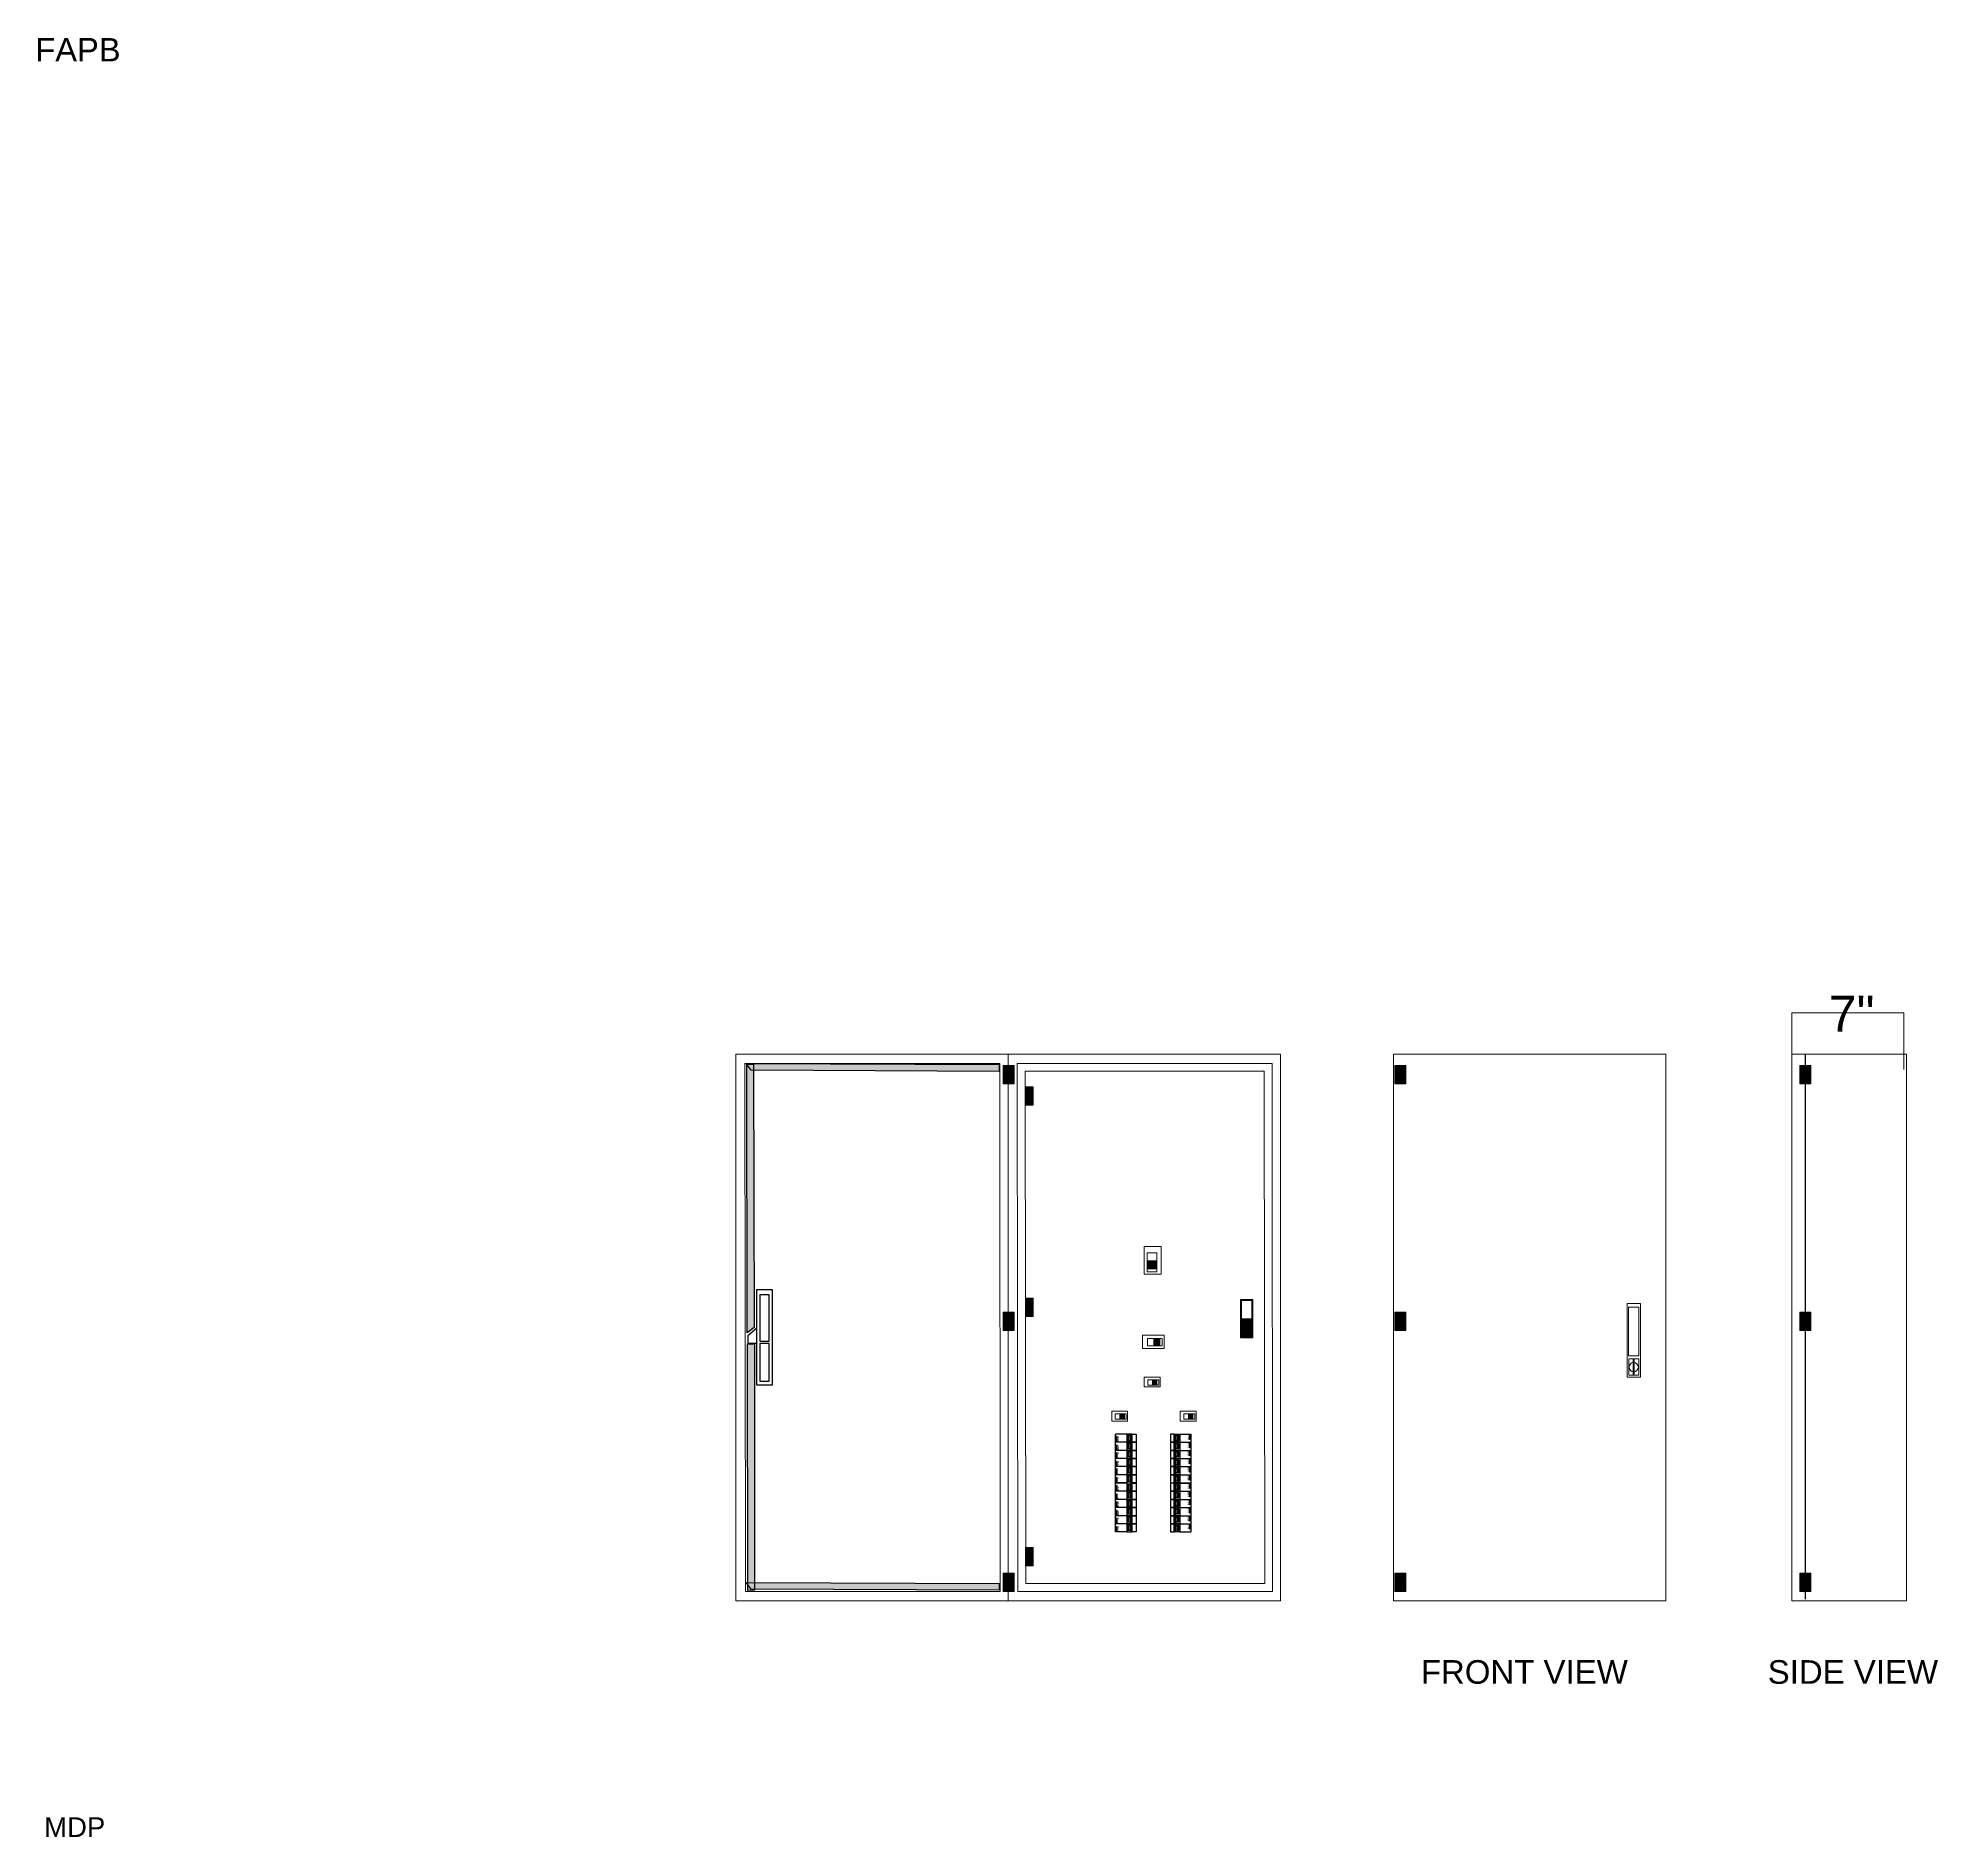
# Model space of a CAD drawing. Header units: inches. Extents: x 18739 to 22272, y 3658 to 7913.
# Drawn here: x 22027.8 to 22271.9, y 4824.1 to 5055.2 of the extents above; entities that cross this region are included whole.
import ezdxf

# ---------------------------------------------------------------- set-up
doc = ezdxf.new("R2010")
doc.units = ezdxf.units.IN
doc.header["$MEASUREMENT"] = 0
doc.layers.add('20-80AT', color=85, linetype='Continuous')
doc.layers.add('300-600AT', color=7, linetype='Continuous', lineweight=13)
doc.layers.add('ENCLOSRURE', color=7, linetype='Continuous', lineweight=20)
doc.styles.get("Standard").update_dxf_attribs({"font": 'arial.ttf'})
doc.styles.add('style2', font='swissk.ttf')

msp = doc.modelspace()

# ---------------------------------------------------------------- hatches: boundary and pattern name
h = msp.add_hatch(color=3)
h.dxf.hatch_style = 1
h.paths.add_polyline_path([(22166.35596, 4874.91772), (22166.41584, 4874.91772), (22166.41584, 4875.53129), (22166.35596, 4875.53129)])
h = msp.add_hatch(color=3)
h.dxf.hatch_style = 1
h.paths.add_polyline_path([(22168.31935, 4875.69265), (22168.14126, 4875.69265), (22168.14126, 4873.92725), (22168.31935, 4873.92725)])
h = msp.add_hatch(color=3)
h.dxf.hatch_style = 1
h.paths.add_polyline_path([(22173.80488, 4875.6982), (22173.98297, 4875.6982), (22173.98297, 4873.90543), (22173.80488, 4873.90543)])
h = msp.add_hatch(color=3)
h.dxf.hatch_style = 1
h.paths.add_polyline_path([(22175.76035, 4875.74187), (22175.70046, 4875.74187), (22175.70046, 4875.1283), (22175.76035, 4875.1283)])
h = msp.add_hatch(color=3)
h.dxf.hatch_style = 1
h.paths.add_polyline_path([(22175.76035, 4874.69764), (22175.70047, 4874.69764), (22175.70047, 4874.08407), (22175.76035, 4874.08407)])
h = msp.add_hatch(color=3)
h.dxf.hatch_style = 1
h.paths.add_polyline_path([(22166.35595, 4872.82927), (22166.41583, 4872.82927), (22166.41583, 4873.44284), (22166.35595, 4873.44284)])
h = msp.add_hatch(color=3)
h.dxf.hatch_style = 1
h.paths.add_polyline_path([(22166.35595, 4871.71043), (22166.41583, 4871.71043), (22166.41583, 4872.324), (22166.35595, 4872.324)])
h = msp.add_hatch(color=3)
h.dxf.hatch_style = 1
h.paths.add_polyline_path([(22166.35596, 4873.79888), (22166.41584, 4873.79888), (22166.41584, 4874.41246), (22166.35596, 4874.41246)])
h = msp.add_hatch(color=3)
h.dxf.hatch_style = 1
h.paths.add_polyline_path([(22168.31934, 4873.6042), (22168.14125, 4873.6042), (22168.14125, 4871.8388), (22168.31934, 4871.8388)])
h = msp.add_hatch(color=3)
h.dxf.hatch_style = 1
h.paths.add_polyline_path([(22173.80487, 4873.60975), (22173.98296, 4873.60975), (22173.98296, 4871.81698), (22173.80487, 4871.81698)])
h = msp.add_hatch(color=3)
h.dxf.hatch_style = 1
h.paths.add_polyline_path([(22175.76034, 4873.65342), (22175.70046, 4873.65342), (22175.70046, 4873.03985), (22175.76034, 4873.03985)])
h = msp.add_hatch(color=3)
h.dxf.hatch_style = 1
h.paths.add_polyline_path([(22175.76035, 4872.60919), (22175.70046, 4872.60919), (22175.70046, 4871.99562), (22175.76035, 4871.99562)])
h = msp.add_hatch(color=3)
h.dxf.hatch_style = 1
h.paths.add_polyline_path([(22166.35594, 4870.74082), (22166.41582, 4870.74082), (22166.41582, 4871.35439), (22166.35594, 4871.35439)])
h = msp.add_hatch(color=3)
h.dxf.hatch_style = 1
h.paths.add_polyline_path([(22166.35594, 4869.62198), (22166.41582, 4869.62198), (22166.41582, 4870.23555), (22166.35594, 4870.23555)])
h = msp.add_hatch(color=3)
h.dxf.hatch_style = 1
h.paths.add_polyline_path([(22168.31933, 4871.51575), (22168.14125, 4871.51575), (22168.14125, 4869.75035), (22168.31933, 4869.75035)])
h = msp.add_hatch(color=3)
h.dxf.hatch_style = 1
h.paths.add_polyline_path([(22173.80487, 4871.5213), (22173.98295, 4871.5213), (22173.98295, 4869.72853), (22173.80487, 4869.72853)])
h = msp.add_hatch(color=3)
h.dxf.hatch_style = 1
h.paths.add_polyline_path([(22175.76033, 4871.56497), (22175.70045, 4871.56497), (22175.70045, 4870.9514), (22175.76033, 4870.9514)])
h = msp.add_hatch(color=3)
h.dxf.hatch_style = 1
h.paths.add_polyline_path([(22175.76034, 4870.52074), (22175.70046, 4870.52074), (22175.70046, 4869.90717), (22175.76034, 4869.90717)])
h = msp.add_hatch(color=3)
h.dxf.hatch_style = 1
h.paths.add_polyline_path([(22166.35596, 4868.61275), (22166.41584, 4868.61275), (22166.41584, 4869.22632), (22166.35596, 4869.22632)])
h = msp.add_hatch(color=3)
h.dxf.hatch_style = 1
h.paths.add_polyline_path([(22166.35596, 4867.49391), (22166.41584, 4867.49391), (22166.41584, 4868.10749), (22166.35596, 4868.10749)])
h = msp.add_hatch(color=3)
h.dxf.hatch_style = 1
h.paths.add_polyline_path([(22168.31935, 4869.38768), (22168.14126, 4869.38768), (22168.14126, 4867.62228), (22168.31935, 4867.62228)])
h = msp.add_hatch(color=3)
h.dxf.hatch_style = 1
h.paths.add_polyline_path([(22173.80488, 4869.39324), (22173.98297, 4869.39324), (22173.98297, 4867.60046), (22173.80488, 4867.60046)])
h = msp.add_hatch(color=3)
h.dxf.hatch_style = 1
h.paths.add_polyline_path([(22175.76035, 4869.4369), (22175.70046, 4869.4369), (22175.70046, 4868.82333), (22175.76035, 4868.82333)])
h = msp.add_hatch(color=3)
h.dxf.hatch_style = 1
h.paths.add_polyline_path([(22175.76034, 4867.34845), (22175.70046, 4867.34845), (22175.70046, 4866.73488), (22175.76034, 4866.73488)])
h = msp.add_hatch(color=3)
h.dxf.hatch_style = 1
h.paths.add_polyline_path([(22175.76035, 4868.39267), (22175.70047, 4868.39267), (22175.70047, 4867.7791), (22175.76035, 4867.7791)])
h = msp.add_hatch(color=3)
h.dxf.hatch_style = 1
h.paths.add_polyline_path([(22166.35594, 4864.43585), (22166.41582, 4864.43585), (22166.41582, 4865.04942), (22166.35594, 4865.04942)])
h = msp.add_hatch(color=3)
h.dxf.hatch_style = 1
h.paths.add_polyline_path([(22166.35595, 4866.5243), (22166.41583, 4866.5243), (22166.41583, 4867.13787), (22166.35595, 4867.13787)])
h = msp.add_hatch(color=3)
h.dxf.hatch_style = 1
h.paths.add_polyline_path([(22166.35595, 4865.40546), (22166.41583, 4865.40546), (22166.41583, 4866.01904), (22166.35595, 4866.01904)])
h = msp.add_hatch(color=3)
h.dxf.hatch_style = 1
h.paths.add_polyline_path([(22168.31934, 4867.29923), (22168.14125, 4867.29923), (22168.14125, 4865.53383), (22168.31934, 4865.53383)])
h = msp.add_hatch(color=3)
h.dxf.hatch_style = 1
h.paths.add_polyline_path([(22168.31933, 4865.21078), (22168.14125, 4865.21078), (22168.14125, 4863.44538), (22168.31933, 4863.44538)])
h = msp.add_hatch(color=3)
h.dxf.hatch_style = 1
h.paths.add_polyline_path([(22173.80487, 4867.30479), (22173.98296, 4867.30479), (22173.98296, 4865.51201), (22173.80487, 4865.51201)])
h = msp.add_hatch(color=3)
h.dxf.hatch_style = 1
h.paths.add_polyline_path([(22173.80487, 4865.21634), (22173.98295, 4865.21634), (22173.98295, 4863.42356), (22173.80487, 4863.42356)])
h = msp.add_hatch(color=3)
h.dxf.hatch_style = 1
h.paths.add_polyline_path([(22175.76033, 4865.26), (22175.70045, 4865.26), (22175.70045, 4864.64643), (22175.76033, 4864.64643)])
h = msp.add_hatch(color=3)
h.dxf.hatch_style = 1
h.paths.add_polyline_path([(22175.76035, 4866.30422), (22175.70046, 4866.30422), (22175.70046, 4865.69065), (22175.76035, 4865.69065)])
h = msp.add_hatch(color=3)
h.dxf.hatch_style = 1
h.paths.add_polyline_path([(22166.35594, 4863.31701), (22166.41582, 4863.31701), (22166.41582, 4863.93059), (22166.35594, 4863.93059)])
h = msp.add_hatch(color=3)
h.dxf.hatch_style = 1
h.paths.add_polyline_path([(22175.76034, 4864.21577), (22175.70046, 4864.21577), (22175.70046, 4863.6022), (22175.76034, 4863.6022)])
at = {"layer": 'ENCLOSRURE', "lineweight": -3}
h = msp.add_hatch(color=8, dxfattribs=at)
h.dxf.hatch_style = 1
h.paths.add_polyline_path([(22119.42427, 4922.56927), (22151.27641, 4922.42904), (22151.27641, 4923.30747), (22118.75154, 4923.4477)])
h = msp.add_hatch(color=8, dxfattribs=at)
h.dxf.hatch_style = 1
h.paths.add_polyline_path([(22119.7893, 4889.52555), (22119.72108, 4923.36514), (22118.84265, 4923.36514), (22118.91087, 4888.85281)])
at = {"layer": 'ENCLOSRURE'}
h = msp.add_hatch(color=0, dxfattribs=at)
h.dxf.hatch_style = 1
h.paths.add_polyline_path([(22153.20338, 4923.18253), (22151.7671, 4923.18253), (22151.7671, 4920.82746), (22153.20338, 4920.82746)])
h = msp.add_hatch(color=0, dxfattribs=at)
h.dxf.hatch_style = 1
h.paths.add_polyline_path([(22203.5296, 4923.18253), (22202.09331, 4923.18253), (22202.09331, 4920.82746), (22203.5296, 4920.82746)])
h = msp.add_hatch(color=0, dxfattribs=at)
h.dxf.hatch_style = 1
h.paths.add_polyline_path([(22255.55259, 4923.18253), (22254.1163, 4923.18253), (22254.1163, 4920.82746), (22255.55259, 4920.82746)])
h = msp.add_hatch(color=0, dxfattribs=at)
h.dxf.hatch_style = 1
h.paths.add_polyline_path([(22155.62076, 4920.46406), (22154.66808, 4920.46406), (22154.66808, 4918.10899), (22155.62076, 4918.10899)])
h = msp.add_hatch(color=3, dxfattribs=at)
h.dxf.hatch_style = 1
h.paths.add_polyline_path([(22171.43852, 4897.07386), (22171.43852, 4898.07318), (22170.34539, 4898.07318), (22170.34539, 4897.07386)])
h = msp.add_hatch(color=0, dxfattribs=at)
h.dxf.hatch_style = 1
h.paths.add_polyline_path([(22155.62076, 4893.31249), (22154.66808, 4893.31249), (22154.66808, 4890.95742), (22155.62076, 4890.95742)])
h = msp.add_hatch(color=0, dxfattribs=at)
h.dxf.hatch_style = 1
h.paths.add_polyline_path([(22153.20338, 4891.47488), (22151.7671, 4891.47488), (22151.7671, 4889.1198), (22153.20338, 4889.1198)])
h = msp.add_hatch(color=1, dxfattribs=at)
h.dxf.hatch_style = 1
h.paths.add_polyline_path([(22182.38356, 4888.33181), (22183.72945, 4888.33181), (22183.72945, 4890.6587), (22182.38356, 4890.6587)])
h = msp.add_hatch(color=0, dxfattribs=at)
h.dxf.hatch_style = 1
h.paths.add_polyline_path([(22203.5296, 4891.47488), (22202.09331, 4891.47488), (22202.09331, 4889.1198), (22203.5296, 4889.1198)])
h = msp.add_hatch(color=0, dxfattribs=at)
h.dxf.hatch_style = 1
h.paths.add_polyline_path([(22255.55259, 4891.47488), (22254.1163, 4891.47488), (22254.1163, 4889.1198), (22255.55259, 4889.1198)])
at = {"layer": 'ENCLOSRURE', "lineweight": -3}
h = msp.add_hatch(color=8, dxfattribs=at)
h.dxf.hatch_style = 1
h.paths.add_polyline_path([(22119.84534, 4855.75796), (22119.82773, 4887.43566), (22118.9493, 4887.43566), (22118.96691, 4855.72205)])
at = {"layer": 'ENCLOSRURE'}
h = msp.add_hatch(color=3, dxfattribs=at)
h.dxf.hatch_style = 1
h.paths.add_polyline_path([(22171.89949, 4888.03951), (22171.12583, 4888.03951), (22171.12583, 4887.19322), (22171.89949, 4887.19322)])
h = msp.add_hatch(color=3, dxfattribs=at)
h.dxf.hatch_style = 1
h.paths.add_polyline_path([(22171.53683, 4882.77987), (22170.96751, 4882.77987), (22170.96751, 4882.15711), (22171.53683, 4882.15711)])
h = msp.add_hatch(color=3, dxfattribs=at)
h.dxf.hatch_style = 1
h.paths.add_polyline_path([(22167.35572, 4878.39791), (22166.7864, 4878.39791), (22166.7864, 4877.77514), (22167.35572, 4877.77514)])
h = msp.add_hatch(color=3, dxfattribs=at)
h.dxf.hatch_style = 1
h.paths.add_polyline_path([(22176.16576, 4878.39791), (22175.59644, 4878.39791), (22175.59644, 4877.77514), (22176.16576, 4877.77514)])
h = msp.add_hatch(color=0, dxfattribs=at)
h.dxf.hatch_style = 1
h.paths.add_polyline_path([(22155.62076, 4861.24256), (22154.66808, 4861.24256), (22154.66808, 4858.88749), (22155.62076, 4858.88749)])
h = msp.add_hatch(color=0, dxfattribs=at)
h.dxf.hatch_style = 1
h.paths.add_polyline_path([(22153.20338, 4857.97513), (22151.7671, 4857.97513), (22151.7671, 4855.62006), (22153.20338, 4855.62006)])
h = msp.add_hatch(color=0, dxfattribs=at)
h.dxf.hatch_style = 1
h.paths.add_polyline_path([(22203.5296, 4857.97513), (22202.09331, 4857.97513), (22202.09331, 4855.62006), (22203.5296, 4855.62006)])
h = msp.add_hatch(color=0, dxfattribs=at)
h.dxf.hatch_style = 1
h.paths.add_polyline_path([(22255.55259, 4857.97513), (22254.1163, 4857.97513), (22254.1163, 4855.62006), (22255.55259, 4855.62006)])
at = {"layer": 'ENCLOSRURE', "lineweight": -3}
h = msp.add_hatch(color=8, dxfattribs=at)
h.dxf.hatch_style = 1
h.paths.add_polyline_path([(22119.42427, 4855.89995), (22151.27641, 4855.75972), (22151.27641, 4856.63814), (22118.75154, 4856.77838)])

# ---------------------------------------------------------------- linework, layer by layer
at = {"color": 251, "true_color": 0x636466}
msp.add_line((22254.80143, 4924.55413), (22254.80143, 4854.63915), dxfattribs=at)
at = {"color": 0}
for p, q in [((22167.6521, 4875.82583), (22166.19832, 4875.82579)), ((22174.47212, 4875.8258), (22175.9259, 4875.8258)), ((22167.65209, 4873.73738), (22166.19832, 4873.73734)), ((22174.47211, 4873.73735), (22175.92589, 4873.73735)), ((22167.65209, 4871.64893), (22166.19831, 4871.64889)), ((22174.4721, 4871.6489), (22175.92588, 4871.6489)), ((22167.6521, 4869.52086), (22166.19832, 4869.52082)), ((22167.65209, 4867.43241), (22166.19832, 4867.43237)), ((22174.47211, 4867.43238), (22175.92589, 4867.43238)), ((22174.47212, 4869.52083), (22175.9259, 4869.52083)), ((22167.65209, 4865.34396), (22166.19831, 4865.34392)), ((22174.4721, 4865.34393), (22175.92588, 4865.34393))]:
    msp.add_line(p, q, dxfattribs=at)
at = {"color": 3}
for points in [[(22166.35596, 4875.53129), (22166.35596, 4874.91772), (22166.41584, 4874.91772), (22166.41584, 4875.53129)], [(22168.31935, 4873.92725), (22168.31935, 4875.69265), (22168.14126, 4875.69265), (22168.14126, 4873.92725)], [(22173.80488, 4873.90543), (22173.80488, 4875.6982), (22173.98297, 4875.6982), (22173.98297, 4873.90543)], [(22175.76035, 4875.74187), (22175.76035, 4875.1283), (22175.70046, 4875.1283), (22175.70046, 4875.74187)], [(22175.76035, 4874.69764), (22175.76035, 4874.08407), (22175.70047, 4874.08407), (22175.70047, 4874.69764)], [(22166.35595, 4873.44284), (22166.35595, 4872.82927), (22166.41583, 4872.82927), (22166.41583, 4873.44284)], [(22166.35595, 4872.324), (22166.35595, 4871.71043), (22166.41583, 4871.71043), (22166.41583, 4872.324)], [(22166.35596, 4874.41246), (22166.35596, 4873.79888), (22166.41584, 4873.79888), (22166.41584, 4874.41246)], [(22168.31934, 4871.8388), (22168.31934, 4873.6042), (22168.14125, 4873.6042), (22168.14125, 4871.8388)], [(22173.80487, 4871.81698), (22173.80487, 4873.60975), (22173.98296, 4873.60975), (22173.98296, 4871.81698)], [(22175.76034, 4873.65342), (22175.76034, 4873.03985), (22175.70046, 4873.03985), (22175.70046, 4873.65342)], [(22175.76035, 4872.60919), (22175.76035, 4871.99562), (22175.70046, 4871.99562), (22175.70046, 4872.60919)], [(22166.35594, 4871.35439), (22166.35594, 4870.74082), (22166.41582, 4870.74082), (22166.41582, 4871.35439)], [(22166.35594, 4870.23555), (22166.35594, 4869.62198), (22166.41582, 4869.62198), (22166.41582, 4870.23555)], [(22168.31933, 4869.75035), (22168.31933, 4871.51575), (22168.14125, 4871.51575), (22168.14125, 4869.75035)], [(22173.80487, 4869.72853), (22173.80487, 4871.5213), (22173.98295, 4871.5213), (22173.98295, 4869.72853)], [(22175.76033, 4871.56497), (22175.76033, 4870.9514), (22175.70045, 4870.9514), (22175.70045, 4871.56497)], [(22175.76034, 4870.52074), (22175.76034, 4869.90717), (22175.70046, 4869.90717), (22175.70046, 4870.52074)], [(22166.35596, 4869.22632), (22166.35596, 4868.61275), (22166.41584, 4868.61275), (22166.41584, 4869.22632)], [(22166.35596, 4868.10749), (22166.35596, 4867.49391), (22166.41584, 4867.49391), (22166.41584, 4868.10749)], [(22168.31935, 4867.62228), (22168.31935, 4869.38768), (22168.14126, 4869.38768), (22168.14126, 4867.62228)], [(22173.80488, 4867.60046), (22173.80488, 4869.39324), (22173.98297, 4869.39324), (22173.98297, 4867.60046)], [(22175.76035, 4869.4369), (22175.76035, 4868.82333), (22175.70046, 4868.82333), (22175.70046, 4869.4369)], [(22175.76034, 4867.34845), (22175.76034, 4866.73488), (22175.70046, 4866.73488), (22175.70046, 4867.34845)], [(22175.76035, 4868.39267), (22175.76035, 4867.7791), (22175.70047, 4867.7791), (22175.70047, 4868.39267)], [(22166.35594, 4865.04942), (22166.35594, 4864.43585), (22166.41582, 4864.43585), (22166.41582, 4865.04942)], [(22166.35595, 4867.13787), (22166.35595, 4866.5243), (22166.41583, 4866.5243), (22166.41583, 4867.13787)], [(22166.35595, 4866.01904), (22166.35595, 4865.40546), (22166.41583, 4865.40546), (22166.41583, 4866.01904)], [(22168.31934, 4865.53383), (22168.31934, 4867.29923), (22168.14125, 4867.29923), (22168.14125, 4865.53383)], [(22168.31933, 4863.44538), (22168.31933, 4865.21078), (22168.14125, 4865.21078), (22168.14125, 4863.44538)], [(22173.80487, 4865.51201), (22173.80487, 4867.30479), (22173.98296, 4867.30479), (22173.98296, 4865.51201)], [(22173.80487, 4863.42356), (22173.80487, 4865.21634), (22173.98295, 4865.21634), (22173.98295, 4863.42356)], [(22175.76033, 4865.26), (22175.76033, 4864.64643), (22175.70045, 4864.64643), (22175.70045, 4865.26)], [(22175.76035, 4866.30422), (22175.76035, 4865.69065), (22175.70046, 4865.69065), (22175.70046, 4866.30422)], [(22166.35594, 4863.93059), (22166.35594, 4863.31701), (22166.41582, 4863.31701), (22166.41582, 4863.93059)], [(22175.76034, 4864.21577), (22175.76034, 4863.6022), (22175.70046, 4863.6022), (22175.70046, 4864.21577)]]:
    msp.add_lwpolyline(points, close=True, dxfattribs=at)
at = {"layer": '20-80AT', "color": 0}
for p, q in [((22167.6521, 4874.7816), (22166.19832, 4874.78157)), ((22174.47212, 4874.7816), (22175.9259, 4874.78157)), ((22167.65209, 4872.69315), (22166.19831, 4872.69312)), ((22167.6521, 4873.7374), (22166.19832, 4873.73736)), ((22174.47212, 4873.7374), (22175.9259, 4873.73736)), ((22174.47212, 4872.69315), (22175.9259, 4872.69312)), ((22167.65209, 4871.64895), (22166.19831, 4871.64891)), ((22167.65209, 4870.6047), (22166.19831, 4870.60467)), ((22174.47211, 4870.6047), (22175.92589, 4870.60467)), ((22174.47212, 4871.64895), (22175.9259, 4871.64891)), ((22167.6521, 4868.47663), (22166.19832, 4868.4766)), ((22167.6521, 4867.43243), (22166.19832, 4867.43239)), ((22174.47212, 4868.47663), (22175.9259, 4868.4766)), ((22174.47212, 4867.43243), (22175.9259, 4867.43239)), ((22167.65209, 4866.38818), (22166.19831, 4866.38815)), ((22167.65209, 4865.34398), (22166.19831, 4865.34394)), ((22174.47212, 4866.38818), (22175.9259, 4866.38815)), ((22174.47212, 4865.34398), (22175.9259, 4865.34394)), ((22174.47211, 4864.29973), (22175.92589, 4864.2997))]:
    msp.add_line(p, q, dxfattribs=at)
for points in [[(22167.6521, 4875.82579), (22167.6521, 4874.78159), (22166.19832, 4874.78159), (22166.19832, 4875.82579)], [(22167.6521, 4874.78157), (22167.6521, 4873.73736), (22166.19832, 4873.73736), (22166.19832, 4874.78157)], [(22168.14126, 4875.63278), (22167.79133, 4875.63278), (22167.79133, 4875.0219), (22168.14126, 4875.0219)], [(22168.31934, 4875.0219), (22168.36289, 4875.0219), (22168.36289, 4875.63278), (22168.31934, 4875.63278)], [(22174.47212, 4874.7816), (22173.76128, 4874.78161)], [(22173.76128, 4874.7816), (22173.80488, 4874.7816)], [(22173.80488, 4875.0219), (22173.76134, 4875.0219), (22173.76134, 4875.63278), (22173.80488, 4875.63278)], [(22173.98296, 4875.63278), (22174.33289, 4875.63278), (22174.33289, 4875.0219), (22173.98296, 4875.0219)], [(22173.98297, 4874.7816), (22174.47212, 4874.78159)], [(22174.47212, 4875.8258), (22174.47212, 4874.78159), (22175.9259, 4874.78159), (22175.9259, 4875.8258)], [(22174.47213, 4874.78157), (22174.47213, 4873.73736), (22175.9259, 4873.73736), (22175.9259, 4874.78157)], [(22167.65209, 4872.69312), (22167.65209, 4871.64891), (22166.19831, 4871.64891), (22166.19831, 4872.69312)], [(22167.65209, 4873.73734), (22167.65209, 4872.69314), (22166.19832, 4872.69314), (22166.19832, 4873.73734)], [(22168.14125, 4873.54432), (22167.79132, 4873.54432), (22167.79132, 4872.93345), (22168.14125, 4872.93345)], [(22168.14125, 4872.5001), (22167.79132, 4872.5001), (22167.79132, 4871.88922), (22168.14125, 4871.88922)], [(22168.14125, 4874.58855), (22167.79133, 4874.58855), (22167.79133, 4873.97767), (22168.14125, 4873.97767)], [(22168.31933, 4872.93345), (22168.36288, 4872.93345), (22168.36288, 4873.54432), (22168.31933, 4873.54432)], [(22168.31933, 4871.88922), (22168.36287, 4871.88922), (22168.36287, 4872.5001), (22168.31933, 4872.5001)], [(22168.31934, 4873.97767), (22168.36288, 4873.97767), (22168.36288, 4874.58855), (22168.31934, 4874.58855)], [(22174.47212, 4872.69315), (22173.76128, 4872.69316)], [(22173.76128, 4872.69315), (22173.80488, 4872.69315)], [(22173.80487, 4872.93345), (22173.76133, 4872.93345), (22173.76133, 4873.54433), (22173.80487, 4873.54433)], [(22173.80489, 4873.97767), (22173.76134, 4873.97767), (22173.76134, 4874.58855), (22173.80489, 4874.58855)], [(22173.80488, 4871.88922), (22173.76134, 4871.88922), (22173.76134, 4872.5001), (22173.80488, 4872.5001)], [(22173.98296, 4873.54433), (22174.33288, 4873.54433), (22174.33288, 4872.93345), (22173.98296, 4872.93345)], [(22173.98296, 4872.69315), (22174.47212, 4872.69314)], [(22173.98296, 4872.5001), (22174.33289, 4872.5001), (22174.33289, 4871.88922), (22173.98296, 4871.88922)], [(22173.98297, 4874.58855), (22174.3329, 4874.58855), (22174.3329, 4873.97767), (22173.98297, 4873.97767)], [(22174.47211, 4873.73735), (22174.47211, 4872.69314), (22175.92589, 4872.69314), (22175.92589, 4873.73735)], [(22174.47212, 4872.69312), (22174.47212, 4871.64891), (22175.9259, 4871.64891), (22175.9259, 4872.69312)], [(22167.65209, 4871.64889), (22167.65209, 4870.60469), (22166.19831, 4870.60469), (22166.19831, 4871.64889)], [(22167.65208, 4870.60467), (22167.65208, 4869.56046), (22166.19831, 4869.56046), (22166.19831, 4870.60467)], [(22168.14124, 4870.41165), (22167.79131, 4870.41165), (22167.79131, 4869.80077), (22168.14124, 4869.80077)], [(22168.14124, 4871.45587), (22167.79132, 4871.45587), (22167.79132, 4870.845), (22168.14124, 4870.845)], [(22168.31932, 4869.80077), (22168.36287, 4869.80077), (22168.36287, 4870.41165), (22168.31932, 4870.41165)], [(22168.31933, 4870.845), (22168.36287, 4870.845), (22168.36287, 4871.45587), (22168.31933, 4871.45587)], [(22174.47211, 4870.60469), (22173.76127, 4870.60471)], [(22173.76127, 4870.6047), (22173.80487, 4870.6047)], [(22173.80487, 4870.845), (22173.76132, 4870.845), (22173.76132, 4871.45588), (22173.80486, 4871.45588)], [(22173.80487, 4869.80077), (22173.76133, 4869.80077), (22173.76133, 4870.41165), (22173.80487, 4870.41165)], [(22173.98295, 4871.45588), (22174.33287, 4871.45588), (22174.33287, 4870.845), (22173.98295, 4870.845)], [(22173.98296, 4870.60469), (22174.47211, 4870.60469)], [(22173.98296, 4870.41165), (22174.33288, 4870.41165), (22174.33288, 4869.80077), (22173.98296, 4869.80077)], [(22174.4721, 4871.6489), (22174.4721, 4870.60469), (22175.92588, 4870.60469), (22175.92588, 4871.6489)], [(22174.47211, 4870.60467), (22174.47211, 4869.56046), (22175.92589, 4869.56046), (22175.92589, 4870.60467)], [(22167.6521, 4869.52082), (22167.6521, 4868.47662), (22166.19832, 4868.47662), (22166.19832, 4869.52082)], [(22167.6521, 4868.4766), (22167.6521, 4867.43239), (22166.19832, 4867.43239), (22166.19832, 4868.4766)], [(22167.65209, 4867.43237), (22167.65209, 4866.38817), (22166.19832, 4866.38817), (22166.19832, 4867.43237)], [(22168.14126, 4869.32781), (22167.79133, 4869.32781), (22167.79133, 4868.71693), (22168.14126, 4868.71693)], [(22168.14125, 4868.28358), (22167.79133, 4868.28358), (22167.79133, 4867.6727), (22168.14125, 4867.6727)], [(22168.31934, 4868.71693), (22168.36289, 4868.71693), (22168.36289, 4869.32781), (22168.31934, 4869.32781)], [(22168.31934, 4867.6727), (22168.36288, 4867.6727), (22168.36288, 4868.28358), (22168.31934, 4868.28358)], [(22174.47212, 4868.47663), (22173.76128, 4868.47664)], [(22173.76128, 4868.47663), (22173.80488, 4868.47663)], [(22173.80488, 4868.71693), (22173.76134, 4868.71693), (22173.76134, 4869.32781), (22173.80488, 4869.32781)], [(22173.80489, 4867.6727), (22173.76134, 4867.6727), (22173.76134, 4868.28358), (22173.80489, 4868.28358)], [(22173.98296, 4869.32781), (22174.33289, 4869.32781), (22174.33289, 4868.71693), (22173.98296, 4868.71693)], [(22173.98297, 4868.47663), (22174.47212, 4868.47662)], [(22173.98297, 4868.28358), (22174.3329, 4868.28358), (22174.3329, 4867.6727), (22173.98297, 4867.6727)], [(22174.47211, 4867.43238), (22174.47211, 4866.38817), (22175.92589, 4866.38817), (22175.92589, 4867.43238)], [(22174.47212, 4869.52083), (22174.47212, 4868.47662), (22175.9259, 4868.47662), (22175.9259, 4869.52083)], [(22174.47213, 4868.4766), (22174.47213, 4867.43239), (22175.9259, 4867.43239), (22175.9259, 4868.4766)], [(22167.65209, 4866.38815), (22167.65209, 4865.34394), (22166.19831, 4865.34394), (22166.19831, 4866.38815)], [(22167.65209, 4865.34392), (22167.65209, 4864.29972), (22166.19831, 4864.29972), (22166.19831, 4865.34392)], [(22168.14125, 4867.23936), (22167.79132, 4867.23936), (22167.79132, 4866.62848), (22168.14125, 4866.62848)], [(22168.14125, 4866.19513), (22167.79132, 4866.19513), (22167.79132, 4865.58425), (22168.14125, 4865.58425)], [(22168.14124, 4865.15091), (22167.79132, 4865.15091), (22167.79132, 4864.54003), (22168.14124, 4864.54003)], [(22168.31933, 4866.62848), (22168.36288, 4866.62848), (22168.36288, 4867.23936), (22168.31933, 4867.23936)], [(22168.31933, 4865.58425), (22168.36287, 4865.58425), (22168.36287, 4866.19513), (22168.31933, 4866.19513)], [(22168.31933, 4864.54003), (22168.36287, 4864.54003), (22168.36287, 4865.15091), (22168.31933, 4865.15091)], [(22174.47212, 4866.38818), (22173.76128, 4866.38819)], [(22173.76128, 4866.38818), (22173.80488, 4866.38818)], [(22173.80487, 4864.54003), (22173.76132, 4864.54003), (22173.76132, 4865.15091), (22173.80486, 4865.15091)], [(22173.80487, 4866.62848), (22173.76133, 4866.62848), (22173.76133, 4867.23936), (22173.80487, 4867.23936)], [(22173.80488, 4865.58425), (22173.76134, 4865.58425), (22173.76134, 4866.19513), (22173.80488, 4866.19513)], [(22173.98295, 4865.15091), (22174.33287, 4865.15091), (22174.33287, 4864.54003), (22173.98295, 4864.54003)], [(22173.98296, 4867.23936), (22174.33288, 4867.23936), (22174.33288, 4866.62848), (22173.98296, 4866.62848)], [(22173.98296, 4866.38818), (22174.47212, 4866.38817)], [(22173.98296, 4866.19513), (22174.33289, 4866.19513), (22174.33289, 4865.58425), (22173.98296, 4865.58425)], [(22174.4721, 4865.34393), (22174.4721, 4864.29972), (22175.92588, 4864.29972), (22175.92588, 4865.34393)], [(22174.47212, 4866.38815), (22174.47212, 4865.34394), (22175.9259, 4865.34394), (22175.9259, 4866.38815)], [(22167.65208, 4864.2997), (22167.65208, 4863.25549), (22166.19831, 4863.25549), (22166.19831, 4864.2997)], [(22168.14124, 4864.10668), (22167.79131, 4864.10668), (22167.79131, 4863.4958), (22168.14124, 4863.4958)], [(22174.47211, 4864.29973), (22173.76127, 4864.29974)], [(22173.76127, 4864.29973), (22173.80487, 4864.29973)], [(22173.80487, 4863.4958), (22173.76133, 4863.4958), (22173.76133, 4864.10668), (22173.80487, 4864.10668)], [(22173.98296, 4864.29973), (22174.47211, 4864.29972)], [(22173.98296, 4864.10668), (22174.33288, 4864.10668), (22174.33288, 4863.4958), (22173.98296, 4863.4958)], [(22174.47211, 4864.2997), (22174.47211, 4863.25549), (22175.92589, 4863.25549), (22175.92589, 4864.2997)]]:
    msp.add_lwpolyline(points, dxfattribs=at)
for points in [[(22168.36289, 4874.7816), (22168.36289, 4875.82583), (22167.6521, 4875.82583), (22167.6521, 4874.7816)], [(22168.36288, 4873.73738), (22168.36289, 4874.7816), (22167.6521, 4874.7816), (22167.6521, 4873.73738)], [(22167.79133, 4875.0219), (22167.79133, 4875.63278), (22167.93788, 4875.63278), (22167.93788, 4875.0219)], [(22168.36294, 4875.82583), (22168.85432, 4875.82583), (22168.85432, 4874.78161), (22168.36294, 4874.78161)], [(22168.36294, 4874.78161), (22168.85432, 4874.78161), (22168.85432, 4873.73738), (22168.36294, 4873.73738)], [(22173.76128, 4875.82584), (22173.2699, 4875.82584), (22173.2699, 4874.78161), (22173.76128, 4874.78161)], [(22173.76129, 4874.78161), (22173.26991, 4874.78161), (22173.26991, 4873.73738), (22173.76129, 4873.73738)], [(22173.76133, 4874.7816), (22173.76133, 4875.82583), (22174.47212, 4875.82583), (22174.47212, 4874.7816)], [(22173.76134, 4873.73738), (22173.76134, 4874.7816), (22174.47212, 4874.7816), (22174.47213, 4873.73738)], [(22174.33289, 4875.0219), (22174.33289, 4875.63278), (22174.18634, 4875.63278), (22174.18634, 4875.0219)], [(22168.36288, 4872.69315), (22168.36288, 4873.73738), (22167.6521, 4873.73738), (22167.65209, 4872.69315)], [(22168.36288, 4871.64893), (22168.36288, 4872.69315), (22167.65209, 4872.69315), (22167.65209, 4871.64893)], [(22167.79132, 4872.93345), (22167.79132, 4873.54432), (22167.93787, 4873.54432), (22167.93787, 4872.93345)], [(22167.79132, 4871.88922), (22167.79132, 4872.5001), (22167.93787, 4872.5001), (22167.93787, 4871.88922)], [(22167.79133, 4873.97767), (22167.79133, 4874.58855), (22167.93787, 4874.58855), (22167.93787, 4873.97767)], [(22168.36293, 4873.73738), (22168.85431, 4873.73738), (22168.85431, 4872.69316), (22168.36293, 4872.69316)], [(22168.36293, 4872.69316), (22168.85431, 4872.69316), (22168.85431, 4871.64893), (22168.36293, 4871.64893)], [(22173.76127, 4873.73739), (22173.26989, 4873.73739), (22173.26989, 4872.69316), (22173.76127, 4872.69316)], [(22173.76128, 4872.69316), (22173.2699, 4872.69316), (22173.2699, 4871.64893), (22173.76128, 4871.64893)], [(22173.76133, 4872.69315), (22173.76132, 4873.73738), (22174.47211, 4873.73738), (22174.47211, 4872.69315)], [(22173.76133, 4871.64893), (22173.76133, 4872.69315), (22174.47212, 4872.69315), (22174.47212, 4871.64893)], [(22174.33288, 4872.93345), (22174.33288, 4873.54433), (22174.18633, 4873.54433), (22174.18633, 4872.93345)], [(22174.33289, 4871.88922), (22174.33289, 4872.5001), (22174.18634, 4872.5001), (22174.18634, 4871.88922)], [(22174.3329, 4873.97767), (22174.3329, 4874.58855), (22174.18635, 4874.58855), (22174.18635, 4873.97767)], [(22168.36287, 4869.56047), (22168.36287, 4870.6047), (22167.65209, 4870.6047), (22167.65208, 4869.56047)], [(22168.36287, 4870.6047), (22168.36288, 4871.64893), (22167.65209, 4871.64893), (22167.65209, 4870.6047)], [(22167.79131, 4869.80077), (22167.79131, 4870.41165), (22167.93786, 4870.41165), (22167.93786, 4869.80077)], [(22167.79132, 4870.845), (22167.79132, 4871.45587), (22167.93786, 4871.45587), (22167.93786, 4870.845)], [(22168.36292, 4870.60471), (22168.8543, 4870.60471), (22168.8543, 4869.56048), (22168.36292, 4869.56048)], [(22168.36293, 4871.64893), (22168.85431, 4871.64893), (22168.85431, 4870.6047), (22168.36293, 4870.6047)], [(22173.76126, 4871.64894), (22173.26988, 4871.64894), (22173.26988, 4870.60471), (22173.76126, 4870.60471)], [(22173.76127, 4870.60471), (22173.26989, 4870.60471), (22173.26989, 4869.56048), (22173.76127, 4869.56048)], [(22173.76132, 4870.6047), (22173.76132, 4871.64893), (22174.4721, 4871.64893), (22174.4721, 4870.6047)], [(22173.76133, 4869.56047), (22173.76132, 4870.6047), (22174.47211, 4870.6047), (22174.47211, 4869.56047)], [(22174.33287, 4870.845), (22174.33287, 4871.45588), (22174.18633, 4871.45588), (22174.18633, 4870.845)], [(22174.33288, 4869.80077), (22174.33288, 4870.41165), (22174.18633, 4870.41165), (22174.18633, 4869.80077)], [(22168.36288, 4866.38818), (22168.36288, 4867.43241), (22167.6521, 4867.43241), (22167.65209, 4866.38818)], [(22168.36289, 4868.47663), (22168.36289, 4869.52086), (22167.6521, 4869.52086), (22167.6521, 4868.47663)], [(22168.36288, 4867.43241), (22168.36289, 4868.47663), (22167.6521, 4868.47663), (22167.6521, 4867.43241)], [(22167.79133, 4868.71693), (22167.79133, 4869.32781), (22167.93788, 4869.32781), (22167.93788, 4868.71693)], [(22167.79133, 4867.6727), (22167.79133, 4868.28358), (22167.93787, 4868.28358), (22167.93787, 4867.6727)], [(22168.36293, 4867.43242), (22168.85431, 4867.43242), (22168.85431, 4866.38819), (22168.36293, 4866.38819)], [(22168.36294, 4869.52087), (22168.85432, 4869.52087), (22168.85432, 4868.47664), (22168.36294, 4868.47664)], [(22168.36294, 4868.47664), (22168.85432, 4868.47664), (22168.85432, 4867.43241), (22168.36294, 4867.43241)], [(22173.76127, 4867.43242), (22173.26989, 4867.43242), (22173.26989, 4866.38819), (22173.76127, 4866.38819)], [(22173.76128, 4869.52087), (22173.2699, 4869.52087), (22173.2699, 4868.47664), (22173.76128, 4868.47664)], [(22173.76129, 4868.47664), (22173.26991, 4868.47664), (22173.26991, 4867.43241), (22173.76129, 4867.43241)], [(22173.76133, 4866.38819), (22173.76132, 4867.43241), (22174.47211, 4867.43241), (22174.47211, 4866.38819)], [(22173.76133, 4868.47664), (22173.76133, 4869.52086), (22174.47212, 4869.52086), (22174.47212, 4868.47664)], [(22173.76134, 4867.43241), (22173.76134, 4868.47663), (22174.47212, 4868.47663), (22174.47213, 4867.43241)], [(22174.33289, 4868.71693), (22174.33289, 4869.32781), (22174.18634, 4869.32781), (22174.18634, 4868.71693)], [(22174.3329, 4867.6727), (22174.3329, 4868.28358), (22174.18635, 4868.28358), (22174.18635, 4867.6727)], [(22168.36288, 4865.34396), (22168.36288, 4866.38818), (22167.65209, 4866.38818), (22167.65209, 4865.34396)], [(22168.36287, 4864.29973), (22168.36288, 4865.34396), (22167.65209, 4865.34396), (22167.65209, 4864.29973)], [(22167.79132, 4866.62848), (22167.79132, 4867.23936), (22167.93787, 4867.23936), (22167.93787, 4866.62848)], [(22167.79132, 4865.58425), (22167.79132, 4866.19513), (22167.93787, 4866.19513), (22167.93787, 4865.58425)], [(22167.79132, 4864.54003), (22167.79132, 4865.15091), (22167.93786, 4865.15091), (22167.93786, 4864.54003)], [(22168.36293, 4866.38819), (22168.85431, 4866.38819), (22168.85431, 4865.34396), (22168.36293, 4865.34396)], [(22168.36293, 4865.34397), (22168.85431, 4865.34397), (22168.85431, 4864.29974), (22168.36293, 4864.29974)], [(22173.76126, 4865.34397), (22173.26988, 4865.34397), (22173.26988, 4864.29974), (22173.76126, 4864.29974)], [(22173.76128, 4866.38819), (22173.2699, 4866.38819), (22173.2699, 4865.34396), (22173.76128, 4865.34396)], [(22173.76132, 4864.29974), (22173.76132, 4865.34396), (22174.4721, 4865.34396), (22174.4721, 4864.29974)], [(22173.76133, 4865.34396), (22173.76133, 4866.38818), (22174.47212, 4866.38818), (22174.47212, 4865.34396)], [(22174.33288, 4866.62848), (22174.33288, 4867.23936), (22174.18633, 4867.23936), (22174.18633, 4866.62848)], [(22174.33287, 4864.54003), (22174.33287, 4865.15091), (22174.18633, 4865.15091), (22174.18633, 4864.54003)], [(22174.33289, 4865.58425), (22174.33289, 4866.19513), (22174.18634, 4866.19513), (22174.18634, 4865.58425)], [(22168.36287, 4863.25551), (22168.36287, 4864.29973), (22167.65209, 4864.29973), (22167.65208, 4863.25551)], [(22167.79131, 4863.4958), (22167.79131, 4864.10668), (22167.93786, 4864.10668), (22167.93786, 4863.4958)], [(22168.36292, 4864.29974), (22168.8543, 4864.29974), (22168.8543, 4863.25551), (22168.36292, 4863.25551)], [(22173.76127, 4864.29974), (22173.26989, 4864.29974), (22173.26989, 4863.25551), (22173.76127, 4863.25551)], [(22173.76133, 4863.25551), (22173.76132, 4864.29973), (22174.47211, 4864.29973), (22174.47211, 4863.25551)], [(22174.33288, 4863.4958), (22174.33288, 4864.10668), (22174.18633, 4864.10668), (22174.18633, 4863.4958)]]:
    msp.add_lwpolyline(points, close=True, dxfattribs=at)
at = {"layer": '300-600AT'}
for points, elevation in [([(22172.08173, 4896.36766), (22169.88372, 4896.36766), (22169.88372, 4899.94318), (22172.08173, 4899.94318)], -1311.75533), ([(22171.5043, 4896.65544), (22170.28882, 4896.65544), (22170.28882, 4899.13565), (22171.5043, 4899.13565)], -1311.75533), ([(22171.43852, 4897.07386), (22170.34539, 4897.07386), (22170.34539, 4898.07318), (22171.43852, 4898.07318)], -1311.75533), ([(22172.44623, 4888.53748), (22172.44623, 4886.8358), (22169.6781, 4886.8358), (22169.6781, 4888.53748)], -913.99262), ([(22172.22343, 4888.09044), (22172.22343, 4887.14943), (22170.30328, 4887.14943), (22170.30328, 4888.09044)], -913.99262), ([(22171.89949, 4888.03951), (22171.89949, 4887.19322), (22171.12583, 4887.19322), (22171.12583, 4888.03951)], -913.99262), ([(22171.93916, 4883.14632), (22171.93916, 4881.89409), (22169.90216, 4881.89409), (22169.90216, 4883.14632)], -672.58645), ([(22171.77521, 4882.81735), (22171.77521, 4882.12488), (22170.36222, 4882.12488), (22170.36222, 4882.81735)], -672.58645), ([(22171.53683, 4882.77987), (22171.53683, 4882.15711), (22170.96751, 4882.15711), (22170.96751, 4882.77987)], -672.58645), ([(22167.75805, 4878.76435), (22167.75805, 4877.51212), (22165.72104, 4877.51212), (22165.72104, 4878.76435)], -672.58645), ([(22167.5941, 4878.43538), (22167.5941, 4877.74291), (22166.1811, 4877.74291), (22166.1811, 4878.43538)], -672.58645), ([(22167.35572, 4878.39791), (22167.35572, 4877.77514), (22166.7864, 4877.77514), (22166.7864, 4878.39791)], -672.58645), ([(22176.56809, 4878.76435), (22176.56809, 4877.51212), (22174.53109, 4877.51212), (22174.53109, 4878.76435)], -672.58645), ([(22176.40414, 4878.43538), (22176.40414, 4877.74291), (22174.99115, 4877.74291), (22174.99115, 4878.43538)], -672.58645), ([(22176.16576, 4878.39791), (22176.16576, 4877.77514), (22175.59644, 4877.77514), (22175.59644, 4878.39791)], -672.58645)]:
    msp.add_lwpolyline(points, close=True, dxfattribs=dict(at, elevation=elevation))
at = {"layer": 'ENCLOSRURE', "color": 252}
for p, q in [((22253.12249, 4929.94663), (22259.67303, 4929.94663)), ((22253.12249, 4922.38021), (22253.12249, 4929.94638)), ((22260.11872, 4929.94096), (22267.5108, 4929.94096)), ((22267.5108, 4922.67264), (22267.5108, 4929.94096))]:
    msp.add_line(p, q, dxfattribs=at)
at = {"layer": 'ENCLOSRURE'}
for points in [[(22117.41979, 4924.62717), (22152.41265, 4924.62717), (22152.41265, 4854.38869), (22117.41979, 4854.38869)], [(22118.58725, 4923.4597), (22151.33623, 4923.4597), (22151.41003, 4855.60633), (22118.66105, 4855.60633)], [(22152.41265, 4924.62717), (22187.40552, 4924.62717), (22187.40552, 4854.38869), (22152.41265, 4854.38869)], [(22153.58012, 4923.4597), (22186.3291, 4923.4597), (22186.4029, 4855.60633), (22153.65392, 4855.60633)], [(22201.92191, 4924.62717), (22236.91478, 4924.62717), (22236.91478, 4854.38869), (22201.92191, 4854.38869)], [(22253.08916, 4924.62717), (22267.81899, 4924.62717), (22267.81899, 4854.38869), (22253.08916, 4854.38869)], [(22154.60143, 4922.4395), (22185.31001, 4922.4395), (22185.38159, 4856.62654), (22154.67301, 4856.62654)]]:
    msp.add_lwpolyline(points, close=True, dxfattribs=at)
at = {"layer": 'ENCLOSRURE', "color": 8, "lineweight": -3}
for points in [[(22118.75154, 4923.4477), (22151.27641, 4923.30747), (22151.27641, 4922.42904), (22119.42427, 4922.56927)], [(22118.91087, 4888.85281), (22118.84265, 4923.36514), (22119.72108, 4923.36514), (22119.7893, 4889.52555)], [(22120.13312, 4894.38539), (22122.08812, 4894.38539), (22122.08812, 4882.12459), (22120.13312, 4882.12459)], [(22120.55275, 4893.77355), (22121.67633, 4893.77355), (22121.67633, 4887.71932), (22120.55275, 4887.71932)], [(22120.12617, 4889.42074), (22118.98232, 4888.46826), (22118.98232, 4887.51579), (22120.12617, 4887.51579)], [(22118.96691, 4855.72205), (22118.9493, 4887.43566), (22119.82773, 4887.43566), (22119.84534, 4855.75796)], [(22120.55275, 4887.51656), (22121.67633, 4887.51656), (22121.67633, 4882.57345), (22120.55275, 4882.57345)], [(22118.75154, 4856.77838), (22151.27641, 4856.63814), (22151.27641, 4855.75972), (22119.42427, 4855.89995)]]:
    msp.add_lwpolyline(points, close=True, dxfattribs=at)
at = {"layer": 'ENCLOSRURE', "color": 0}
for points in [[(22151.7671, 4923.18253), (22153.20338, 4923.18253), (22153.20338, 4920.82746), (22151.7671, 4920.82746)], [(22202.09331, 4923.18253), (22203.5296, 4923.18253), (22203.5296, 4920.82746), (22202.09331, 4920.82746)], [(22254.1163, 4923.18253), (22255.55259, 4923.18253), (22255.55259, 4920.82746), (22254.1163, 4920.82746)], [(22154.66808, 4920.46406), (22155.62076, 4920.46406), (22155.62076, 4918.10899), (22154.66808, 4918.10899)], [(22154.66808, 4893.31249), (22155.62076, 4893.31249), (22155.62076, 4890.95742), (22154.66808, 4890.95742)], [(22151.7671, 4891.47488), (22153.20338, 4891.47488), (22153.20338, 4889.1198), (22151.7671, 4889.1198)], [(22202.09331, 4891.47488), (22203.5296, 4891.47488), (22203.5296, 4889.1198), (22202.09331, 4889.1198)], [(22254.1163, 4891.47488), (22255.55259, 4891.47488), (22255.55259, 4889.1198), (22254.1163, 4889.1198)], [(22154.66808, 4861.24256), (22155.62076, 4861.24256), (22155.62076, 4858.88749), (22154.66808, 4858.88749)], [(22151.7671, 4857.97513), (22153.20338, 4857.97513), (22153.20338, 4855.62006), (22151.7671, 4855.62006)], [(22202.09331, 4857.97513), (22203.5296, 4857.97513), (22203.5296, 4855.62006), (22202.09331, 4855.62006)], [(22254.1163, 4857.97513), (22255.55259, 4857.97513), (22255.55259, 4855.62006), (22254.1163, 4855.62006)]]:
    msp.add_lwpolyline(points, close=True, dxfattribs=at)
at = {"layer": 'ENCLOSRURE', "elevation": -2075.10047}
for points in [[(22182.26268, 4893.10648), (22183.85033, 4893.10648), (22183.85033, 4888.21093), (22182.26268, 4888.21093)], [(22182.38356, 4892.98559), (22183.72945, 4892.98559), (22183.72945, 4888.33181), (22182.38356, 4888.33181)], [(22182.38356, 4890.6587), (22183.72945, 4890.6587), (22183.72945, 4888.33181), (22182.38356, 4888.33181)]]:
    msp.add_lwpolyline(points, close=True, dxfattribs=at)
at = {"layer": 'ENCLOSRURE', "color": 7}
msp.add_lwpolyline([(22231.94395, 4892.6276), (22233.64589, 4892.6276), (22233.64589, 4883.1294), (22231.94395, 4883.1294)], close=True, dxfattribs=at)
at = {"layer": 'ENCLOSRURE', "color": 8}
for points in [[(22232.12754, 4892.14894), (22233.45665, 4892.14894), (22233.45665, 4885.86791), (22232.12754, 4885.86791)], [(22232.15936, 4885.50403), (22233.45428, 4885.50403), (22233.45428, 4883.39335), (22232.15936, 4883.39335)], [(22232.7069, 4885.49723), (22232.85048, 4885.49723), (22232.85048, 4883.40067), (22232.7069, 4883.40067)]]:
    msp.add_lwpolyline(points, close=True, dxfattribs=at)
at = {"layer": 'ENCLOSRURE', "color": 9}
msp.add_circle((22232.79315, 4884.42283), 0.5902, dxfattribs=at)

# ---------------------------------------------------------------- texts
for p in [(22167.90799, 4875.18814), (22167.90798, 4872.05546), (22167.90799, 4874.14391), (22167.90799, 4873.09969), (22174.30162, 4873.09969), (22174.30162, 4872.05546), (22174.30163, 4874.14391), (22167.90798, 4871.01124), (22167.90797, 4869.96701), (22174.30161, 4871.01124), (22174.30162, 4869.96701), (22167.90799, 4868.88317), (22167.90799, 4867.83895), (22174.30162, 4868.88318), (22174.30163, 4867.83895), (22167.90798, 4865.7505), (22167.90798, 4864.70627), (22167.90799, 4866.79472), (22174.30161, 4864.70627), (22174.30162, 4866.79472), (22174.30162, 4865.7505), (22167.90797, 4863.66205), (22174.30162, 4863.66205)]:
    msp.add_text('OFF', height=0.085336, rotation=90).set_placement(p)
note = msp.add_mtext_dynamic_manual_height_columns('FAPB\\P', width=91.7572825, gutter_width=0, heights=[0.83509, 0], dxfattribs=dict(insert=(21935.68276, 5055.19292, 0.02932), char_height=3.004152, attachment_point=1, style='style2'))
at = {"char_height": 0.111384}
for insert, attachment_point, rotation in [((22166.5, 4874.89541), 1, 90), ((22175.49792, 4875.79361), 7, 270), ((22175.49793, 4874.74938), 7, 270), ((22166.49999, 4872.80695), 1, 90), ((22166.49999, 4871.68812), 1, 90), ((22166.5, 4873.77657), 1, 90), ((22175.49792, 4873.70516), 7, 270), ((22175.49792, 4872.66093), 7, 270), ((22166.49998, 4870.7185), 1, 90), ((22166.49998, 4869.59967), 1, 90), ((22175.49791, 4871.61671), 7, 270), ((22175.49792, 4870.57248), 7, 270), ((22166.5, 4868.59044), 1, 90), ((22166.5, 4867.4716), 1, 90), ((22175.49792, 4869.48864), 7, 270), ((22175.49792, 4867.40019), 7, 270), ((22175.49793, 4868.44441), 7, 270), ((22166.49998, 4864.41354), 1, 90), ((22166.49999, 4866.50199), 1, 90), ((22166.49999, 4865.38315), 1, 90), ((22175.49791, 4865.31174), 7, 270), ((22175.49792, 4866.35596), 7, 270), ((22166.49998, 4863.2947), 1, 90), ((22175.49792, 4864.26751), 7, 270)]:
    msp.add_mtext_dynamic_manual_height_columns('{\\fBradley Hand ITC|b0|i0|c0|p66;Schneider}', width=35.0550439, gutter_width=1, heights=[0.83509], dxfattribs=dict(at, insert=insert, attachment_point=attachment_point, rotation=rotation))
at = {"char_height": 3.03264, "attachment_point": 1}
for s, insert in [('FRONT VIEW', (22205.44057, 4846.78727)), ('SIDE VIEW', (22250.00656, 4846.78727))]:
    msp.add_mtext_dynamic_manual_height_columns(s, width=40.3167518, gutter_width=1, heights=[0.83509], dxfattribs=dict(at, insert=insert))
note = msp.add_mtext_dynamic_manual_height_columns('MDP\\P', width=91.7572825, gutter_width=1, heights=[0.83509, 0], dxfattribs=dict(insert=(21935.81717, 4826.59608, 0.02468), char_height=2.529251, attachment_point=1, style='style2'))
at = {"layer": 'ENCLOSRURE'}
msp.add_text('7"', height=4.627955, dxfattribs=at).set_placement((22257.83283, 4927.53816))

doc.saveas('drawing.dxf')
